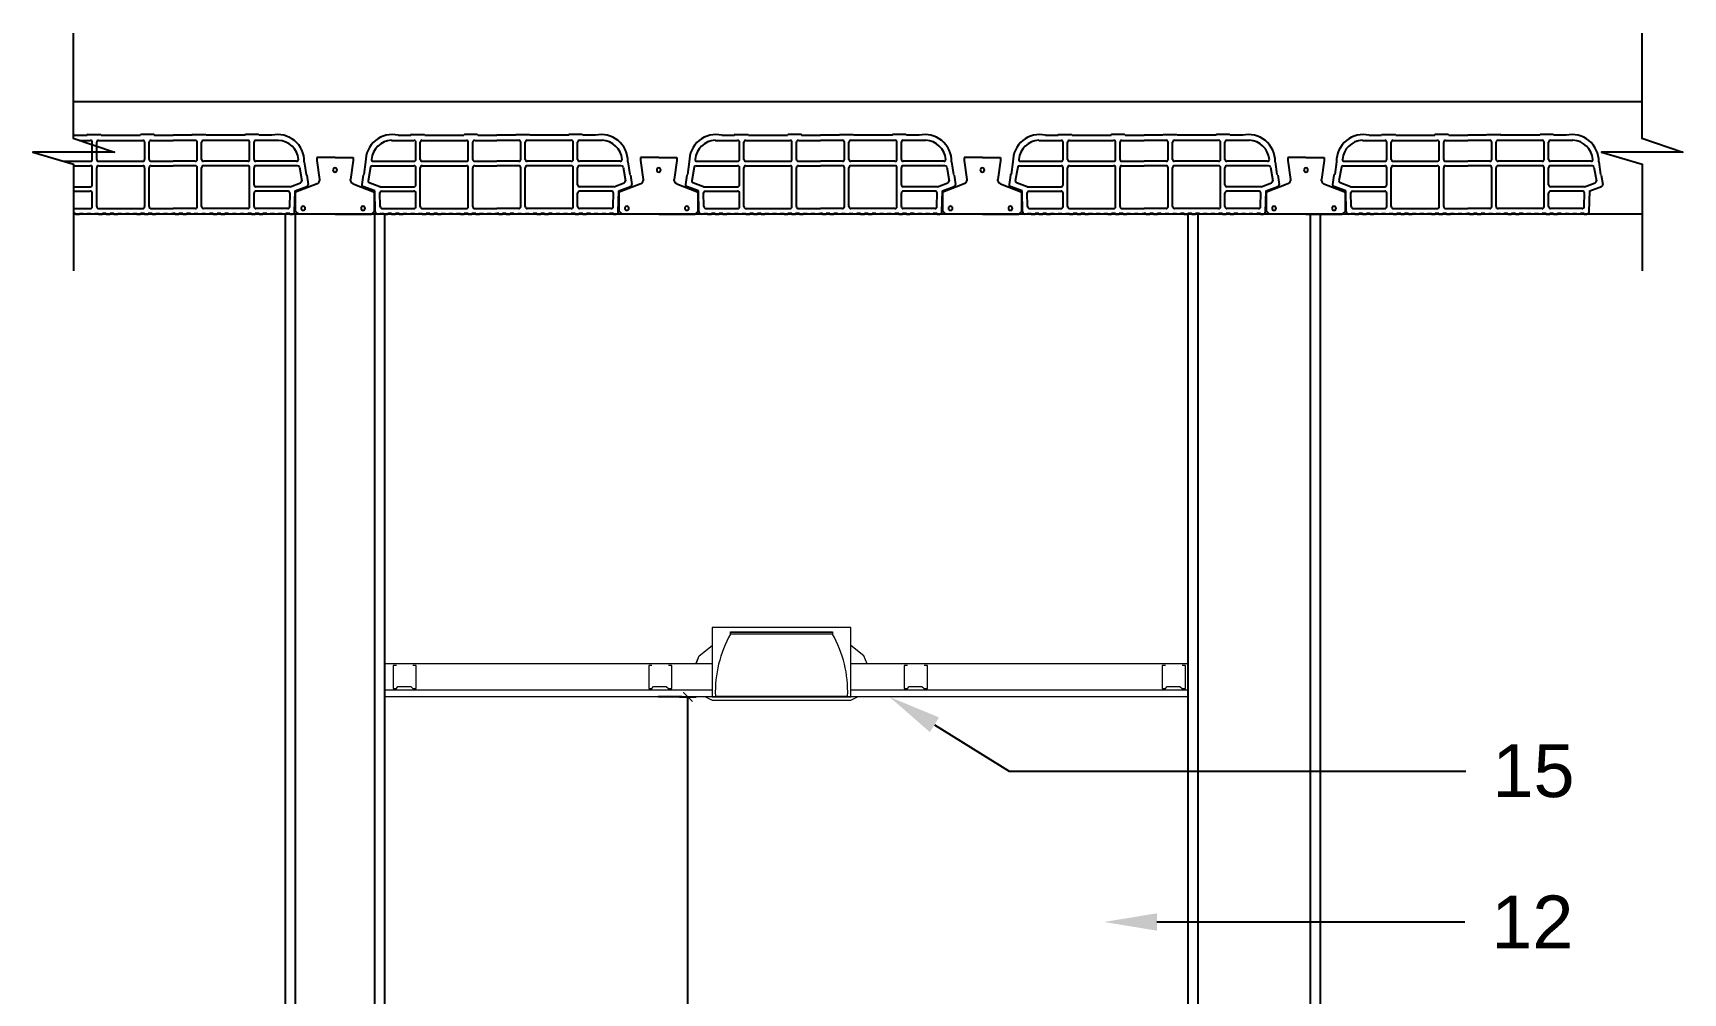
# Model space of a CAD drawing. Header units: metres. Extents: x 198 to 412, y -54 to 17.
# Drawn here: x 274.943 to 277.438, y -6.264 to -4.812 of the extents above; entities that cross this region are included whole.
import ezdxf
from ezdxf import colors
from ezdxf.entities.mleader import LeaderData, LeaderLine
from ezdxf.math import Vec2, Vec3

# ---------------------------------------------------------------- set-up
doc = ezdxf.new("R2010")
doc.units = ezdxf.units.M
doc.header["$LTSCALE"] = 10
for name, color, linetype in [('02', 2, 'Continuous'), ('02-LH ladrillo hueco 02', 1, 'Continuous'), ('1_MUROS', 6, 'Continuous'), ('A-MUROS', 6, 'Continuous'), ('A-TEXTOS', 2, 'Continuous'), ('Corte t', 2, 'Continuous'), ('Losa rap sapito', 251, 'Continuous'), ('piso', 1, 'Continuous'), ('TCOTA', 1, 'Continuous'), ('TM-REVOQUE', 2, 'Continuous')]:
    doc.layers.add(name, color=color, linetype=linetype)
doc.layers.add('A-Cielorraso', color=1, linetype='Continuous', lineweight=5)
doc.styles.add('ARIAL', font='arial.ttf')
doc.dimstyles.new('ST-COTA-25', dxfattribs={"dimscale": 0.25, "dimtxt": 0.18, "dimasz": 0.1, "dimexe": 0.18, "dimexo": 0.0625, "dimgap": 0.09, "dimtad": 1, "dimzin": 4, "dimdsep": 46, "dimtxsty": 'ARIAL', "dimblk1": 'COTA_N', "dimblk2": 'COTA_N', "dimsah": 1, "dimcen": 0.09, "dimclrd": 8, "dimclre": 8, "dimclrt": 1, "dimadec": 0, "dimazin": 0, "dimtfac": 1, "dimtix": 1, "dimtmove": 0, "dimatfit": 3, "dimldrblk": 'COTA_N', "dimfxl": 0.18, "dimtolj": 1, "dimtzin": 0, "dimarcsym": 0})

# ---------------------------------------------------------------- blocks, each defined once
blk = doc.blocks.new('top II')
for p, q in [((-0.1294, -0.055), (-0.1243, -0.0428)), ((-0.1243, -0.0428), (-0.105, -0.0272)), ((0.1243, -0.0428), (0.105, -0.0272)), ((0.1294, -0.055), (0.1243, -0.0428))]:
    blk.add_line(p, q)
for points in [[(-0.105, 0), (0.105, 0), (0.105, -0.105), (-0.105, -0.105)], [(-0.0771, -0.01), (0.0773, -0.01), (0.0773, -0.0069), (-0.0771, -0.0069)], [(-0.115, -0.105), (0.115, -0.105), (0.105, -0.11), (-0.105, -0.11), (-0.115, -0.105)]]:
    blk.add_lwpolyline(points, close=True)
blk.add_lwpolyline([(0.1, -0.1038), (-0.1, -0.1038, -0.138928), (-0.0771, -0.01), (0.0771, -0.01, -0.138928), (0.1, -0.1038, 52.020742)], format="xyb")
blk = doc.blocks.new('VIGUETA NUEVA')
at = {"layer": '02'}
for p, q in [((852.3054, 1549.6661), (852.2767, 1549.6661)), ((852.2767, 1549.6661), (852.2767, 1549.6611)), ((852.2767, 1549.6611), (852.2809, 1549.6312)), ((852.3054, 1549.6661), (852.3342, 1549.6661)), ((852.3342, 1549.6611), (852.3299, 1549.6312)), ((852.3342, 1549.6661), (852.3342, 1549.6611)), ((852.2769, 1549.6243), (852.2429, 1549.6111)), ((852.3339, 1549.6243), (852.3679, 1549.6111)), ((852.2429, 1549.5811), (852.2429, 1549.6111)), ((852.3679, 1549.5811), (852.3679, 1549.6111)), ((852.2429, 1549.5811), (852.2479, 1549.5761)), ((852.3054, 1549.5761), (852.2479, 1549.5761)), ((852.3054, 1549.5761), (852.3629, 1549.5761)), ((852.3679, 1549.5811), (852.3629, 1549.5761))]:
    blk.add_line(p, q, dxfattribs=at)
for centre, start, end in [((852.2739, 1549.6307), 294.8533, 4.4381), ((852.3369, 1549.6307), 175.5619, 245.1467)]:
    blk.add_arc(centre, 0.00704, start, end, dxfattribs=at)
blk = doc.blocks.new('VIGUETA NUEVA1')
at = {"layer": 'piso'}
for centre in [(0, -0.02), (-0.0444, -0.0805), (0.0504, -0.0805)]:
    blk.add_circle(centre, 0.00324, dxfattribs=at)
at = {"layer": '1_MUROS'}
blk.add_blockref('VIGUETA NUEVA', (-852.3054, -1549.6661), dxfattribs=at)
blk = doc.blocks.new('Losa rap zapito')
at = {"layer": 'Losa rap sapito'}
for p, q in [((283.7711, -291.7719), (283.8051, -291.7719)), ((283.7813, -291.7641), (283.8003, -291.7641)), ((283.8012, -291.7632), (283.8205, -291.7632)), ((283.808, -291.8006), (283.808, -291.7747)), ((283.8147, -291.8006), (283.8147, -291.7747)), ((283.8176, -291.7719), (283.8844, -291.7719)), ((283.8215, -291.7641), (283.8806, -291.7641)), ((283.9008, -291.7632), (283.8815, -291.7632)), ((283.8873, -291.8006), (283.8873, -291.7747)), ((283.8941, -291.8006), (283.8941, -291.7747)), ((283.897, -291.7719), (283.9304, -291.7719)), ((283.9018, -291.7641), (283.9304, -291.7641)), ((283.959, -291.7641), (283.9304, -291.7641)), ((283.9638, -291.7719), (283.9304, -291.7719)), ((283.9599, -291.7632), (283.9792, -291.7632)), ((283.9667, -291.8006), (283.9667, -291.7747)), ((283.9734, -291.8006), (283.9734, -291.7747)), ((284.0431, -291.7719), (283.9763, -291.7719)), ((284.0393, -291.7641), (283.9802, -291.7641)), ((284.0595, -291.7632), (284.0402, -291.7632)), ((284.046, -291.8006), (284.046, -291.7747)), ((284.0527, -291.8006), (284.0527, -291.7747)), ((284.0896, -291.7719), (284.0556, -291.7719)), ((284.0795, -291.7641), (284.0605, -291.7641)), ((283.7282, -291.8243), (283.7262, -291.8386)), ((283.732, -291.8042), (283.7293, -291.8235)), ((283.7394, -291.8124), (283.7357, -291.8329)), ((283.7422, -291.8103), (283.8051, -291.8103)), ((283.7437, -291.8035), (283.8051, -291.8035)), ((283.7534, -291.8103), (283.8051, -291.8103)), ((283.808, -291.8391), (283.808, -291.8132)), ((283.8147, -291.8721), (283.8147, -291.8132)), ((283.8176, -291.8035), (283.8844, -291.8035)), ((283.8176, -291.8103), (283.8844, -291.8103)), ((283.8873, -291.8721), (283.8873, -291.8132)), ((283.8941, -291.8721), (283.8941, -291.8132)), ((283.897, -291.8035), (283.9304, -291.8035)), ((283.897, -291.8103), (283.9304, -291.8103)), ((283.9638, -291.8035), (283.9304, -291.8035)), ((283.9638, -291.8103), (283.9304, -291.8103)), ((283.9667, -291.8721), (283.9667, -291.8132)), ((283.9734, -291.8721), (283.9734, -291.8132)), ((284.0431, -291.8035), (283.9763, -291.8035)), ((284.0431, -291.8103), (283.9763, -291.8103)), ((284.046, -291.8721), (284.046, -291.8132)), ((284.0527, -291.8391), (284.0527, -291.8132)), ((284.117, -291.8035), (284.0556, -291.8035)), ((284.1186, -291.8103), (284.0556, -291.8103)), ((284.1073, -291.8103), (284.0556, -291.8103)), ((284.1214, -291.8124), (284.125, -291.8329)), ((284.1287, -291.8042), (284.1314, -291.8235)), ((284.1325, -291.8243), (284.1346, -291.8386)), ((283.7459, -291.8484), (283.728, -291.8417)), ((283.7534, -291.842), (283.7376, -291.836)), ((283.7466, -291.8799), (283.7459, -291.8484)), ((283.7534, -291.842), (283.8051, -291.842)), ((283.7565, -291.8487), (283.8051, -291.8487)), ((284.1073, -291.842), (284.0556, -291.842)), ((284.1043, -291.8487), (284.0556, -291.8487)), ((284.1073, -291.842), (284.1232, -291.836)), ((284.1141, -291.8799), (284.1149, -291.8484)), ((284.1149, -291.8484), (284.1327, -291.8417)), ((283.7542, -291.8721), (283.7536, -291.851)), ((283.7571, -291.8749), (283.8051, -291.8749)), ((283.808, -291.8721), (283.808, -291.8516)), ((283.8176, -291.8749), (283.8844, -291.8749)), ((283.897, -291.8749), (283.9304, -291.8749)), ((283.9638, -291.8749), (283.9304, -291.8749)), ((284.0431, -291.8749), (283.9763, -291.8749)), ((284.0527, -291.8721), (284.0527, -291.8516)), ((284.1037, -291.8749), (284.0556, -291.8749)), ((284.1066, -291.8721), (284.1071, -291.851)), ((283.7541, -291.8836), (283.7504, -291.8836)), ((283.7541, -291.8836), (283.7516, -291.8836)), ((283.7541, -291.8836), (283.7516, -291.8836)), ((283.7541, -291.8836), (283.7541, -291.8827)), ((283.7541, -291.8827), (283.7598, -291.8827)), ((283.7598, -291.8836), (283.7598, -291.8827)), ((283.7598, -291.8836), (283.7656, -291.8836)), ((283.7714, -291.8827), (283.7656, -291.8827)), ((283.7656, -291.8836), (283.7656, -291.8827)), ((283.7714, -291.8836), (283.7714, -291.8827)), ((283.7714, -291.8836), (283.7772, -291.8836)), ((283.7772, -291.8836), (283.7772, -291.8827)), ((283.783, -291.8827), (283.7772, -291.8827)), ((283.783, -291.8836), (283.783, -291.8827)), ((283.783, -291.8836), (283.7887, -291.8836)), ((283.7887, -291.8836), (283.7887, -291.8827)), ((283.7887, -291.8827), (283.7945, -291.8827)), ((283.7945, -291.8836), (283.7945, -291.8827)), ((283.8003, -291.8836), (283.7945, -291.8836)), ((283.8003, -291.8827), (283.8061, -291.8827)), ((283.8003, -291.8836), (283.8003, -291.8827)), ((283.8061, -291.8836), (283.8061, -291.8827)), ((283.8119, -291.8836), (283.8061, -291.8836)), ((283.8119, -291.8827), (283.8176, -291.8827)), ((283.8119, -291.8836), (283.8119, -291.8827)), ((283.8119, -291.8827), (283.8176, -291.8827)), ((283.8176, -291.8836), (283.8176, -291.8827)), ((283.8176, -291.8836), (283.8234, -291.8836)), ((283.8292, -291.8827), (283.8234, -291.8827)), ((283.8234, -291.8836), (283.8234, -291.8827)), ((283.8292, -291.8836), (283.8292, -291.8827)), ((283.8292, -291.8836), (283.835, -291.8836)), ((283.835, -291.8836), (283.835, -291.8827)), ((283.8408, -291.8827), (283.835, -291.8827)), ((283.8408, -291.8836), (283.8408, -291.8827)), ((283.8408, -291.8836), (283.8465, -291.8836)), ((283.8465, -291.8836), (283.8465, -291.8827)), ((283.8465, -291.8827), (283.8523, -291.8827)), ((283.8523, -291.8836), (283.8523, -291.8827)), ((283.8581, -291.8836), (283.8523, -291.8836)), ((283.8581, -291.8827), (283.8639, -291.8827)), ((283.8581, -291.8836), (283.8581, -291.8827)), ((283.8639, -291.8836), (283.8639, -291.8827)), ((283.8697, -291.8836), (283.8639, -291.8836)), ((283.8697, -291.8827), (283.8755, -291.8827)), ((283.8697, -291.8836), (283.8697, -291.8827)), ((283.8697, -291.8827), (283.8755, -291.8827)), ((283.8755, -291.8836), (283.8755, -291.8827)), ((283.8755, -291.8836), (283.8812, -291.8836)), ((283.887, -291.8827), (283.8812, -291.8827)), ((283.8812, -291.8836), (283.8812, -291.8827)), ((283.887, -291.8836), (283.887, -291.8827)), ((283.887, -291.8836), (283.8928, -291.8836)), ((283.8928, -291.8836), (283.8928, -291.8827)), ((283.8986, -291.8827), (283.8928, -291.8827)), ((283.8986, -291.8836), (283.8986, -291.8827)), ((283.8986, -291.8836), (283.9044, -291.8836)), ((283.9044, -291.8836), (283.9044, -291.8827)), ((283.9044, -291.8827), (283.9101, -291.8827)), ((283.9101, -291.8836), (283.9101, -291.8827)), ((283.9159, -291.8836), (283.9101, -291.8836)), ((283.9159, -291.8827), (283.9217, -291.8827)), ((283.9159, -291.8836), (283.9159, -291.8827)), ((283.9217, -291.8836), (283.9217, -291.8827)), ((283.9275, -291.8836), (283.9217, -291.8836)), ((283.9275, -291.8836), (283.9275, -291.8827)), ((283.9275, -291.8827), (283.9304, -291.8827)), ((283.9333, -291.8827), (283.9304, -291.8827)), ((283.9333, -291.8836), (283.9333, -291.8827)), ((283.9333, -291.8836), (283.939, -291.8836)), ((283.9448, -291.8827), (283.939, -291.8827)), ((283.939, -291.8836), (283.939, -291.8827)), ((283.9448, -291.8836), (283.9448, -291.8827)), ((283.9448, -291.8836), (283.9506, -291.8836)), ((283.9506, -291.8836), (283.9506, -291.8827)), ((283.9564, -291.8827), (283.9506, -291.8827)), ((283.9564, -291.8836), (283.9564, -291.8827)), ((283.9622, -291.8836), (283.9564, -291.8836)), ((283.9622, -291.8836), (283.9622, -291.8827)), ((283.9622, -291.8827), (283.9679, -291.8827)), ((283.9679, -291.8836), (283.9679, -291.8827)), ((283.9737, -291.8836), (283.9679, -291.8836)), ((283.9737, -291.8827), (283.9795, -291.8827)), ((283.9737, -291.8836), (283.9737, -291.8827)), ((283.9795, -291.8836), (283.9795, -291.8827)), ((283.9853, -291.8836), (283.9795, -291.8836)), ((283.9911, -291.8827), (283.9853, -291.8827)), ((283.9853, -291.8836), (283.9853, -291.8827)), ((283.9911, -291.8827), (283.9853, -291.8827)), ((283.9911, -291.8836), (283.9911, -291.8827)), ((283.9911, -291.8836), (283.9968, -291.8836)), ((284.0026, -291.8827), (283.9968, -291.8827)), ((283.9968, -291.8836), (283.9968, -291.8827)), ((284.0026, -291.8836), (284.0026, -291.8827)), ((284.0026, -291.8836), (284.0084, -291.8836)), ((284.0084, -291.8836), (284.0084, -291.8827)), ((284.0142, -291.8827), (284.0084, -291.8827)), ((284.0142, -291.8836), (284.0142, -291.8827)), ((284.02, -291.8836), (284.0142, -291.8836)), ((284.02, -291.8836), (284.02, -291.8827)), ((284.02, -291.8827), (284.0258, -291.8827)), ((284.0258, -291.8836), (284.0258, -291.8827)), ((284.0315, -291.8836), (284.0258, -291.8836)), ((284.0315, -291.8827), (284.0373, -291.8827)), ((284.0315, -291.8836), (284.0315, -291.8827)), ((284.0373, -291.8836), (284.0373, -291.8827)), ((284.0431, -291.8836), (284.0373, -291.8836)), ((284.0489, -291.8827), (284.0431, -291.8827)), ((284.0431, -291.8836), (284.0431, -291.8827)), ((284.0489, -291.8827), (284.0431, -291.8827)), ((284.0489, -291.8836), (284.0489, -291.8827)), ((284.0489, -291.8836), (284.0547, -291.8836)), ((284.0604, -291.8827), (284.0547, -291.8827)), ((284.0547, -291.8836), (284.0547, -291.8827)), ((284.0604, -291.8836), (284.0604, -291.8827)), ((284.0604, -291.8836), (284.0662, -291.8836)), ((284.0662, -291.8836), (284.0662, -291.8827)), ((284.072, -291.8827), (284.0662, -291.8827)), ((284.072, -291.8836), (284.072, -291.8827)), ((284.0778, -291.8836), (284.072, -291.8836)), ((284.0778, -291.8836), (284.0778, -291.8827)), ((284.0778, -291.8827), (284.0836, -291.8827)), ((284.0836, -291.8836), (284.0836, -291.8827)), ((284.0893, -291.8836), (284.0836, -291.8836)), ((284.0893, -291.8827), (284.0951, -291.8827)), ((284.0893, -291.8836), (284.0893, -291.8827)), ((284.0951, -291.8836), (284.0951, -291.8827)), ((284.1009, -291.8836), (284.0951, -291.8836)), ((284.1009, -291.8836), (284.1009, -291.8827)), ((284.1067, -291.8827), (284.1009, -291.8827)), ((284.1067, -291.8836), (284.1067, -291.8827)), ((284.1067, -291.8836), (284.1092, -291.8836)), ((284.1067, -291.8836), (284.1092, -291.8836)), ((284.1067, -291.8836), (284.1103, -291.8836))]:
    blk.add_line(p, q, dxfattribs=at)
for centre, radius, start, end in [((283.7724, -291.8035), 0.0404, 77.2971, 181.0135), ((283.7724, -291.8035), 0.0317, 92.259, 174.7894), ((283.8012, -291.7641), 0.000963, 90, 180), ((283.8051, -291.7747), 0.00289, 0, 90), ((283.8176, -291.7747), 0.00289, 90, 180), ((283.8205, -291.7641), 0.000963, 0, 90), ((283.8815, -291.7641), 0.000963, 90, 180), ((283.8844, -291.7747), 0.00289, 0, 90), ((283.897, -291.7747), 0.00289, 90, 180), ((283.9008, -291.7641), 0.000963, 0, 90), ((283.9599, -291.7641), 0.000963, 90, 180), ((283.9638, -291.7747), 0.00289, 0, 90), ((283.9763, -291.7747), 0.00289, 90, 180), ((283.9792, -291.7641), 0.000963, 0, 90), ((284.0402, -291.7641), 0.000963, 90, 180), ((284.0431, -291.7747), 0.00289, 0, 90), ((284.0556, -291.7747), 0.00289, 90, 180), ((284.0595, -291.7641), 0.000963, 0, 90), ((284.0883, -291.8035), 0.0404, 358.9865, 102.7029), ((284.0883, -291.8035), 0.0317, 5.2106, 87.741), ((283.7292, -291.8244), 0.000963, 81.8699, 171.8699), ((283.7422, -291.8132), 0.00289, 90, 165.2593), ((283.7437, -291.8006), 0.00289, 180.2316, 270), ((283.8051, -291.8006), 0.00289, 270, 0), ((283.8051, -291.8132), 0.00289, 0, 90), ((283.8176, -291.8006), 0.00289, 180, 270), ((283.8176, -291.8132), 0.00289, 90, 180), ((283.8844, -291.8006), 0.00289, 270, 0), ((283.8844, -291.8132), 0.00289, 0, 90), ((283.897, -291.8006), 0.00289, 180, 270), ((283.897, -291.8132), 0.00289, 90, 180), ((283.9638, -291.8006), 0.00289, 270, 0), ((283.9638, -291.8132), 0.00289, 0, 90), ((283.9763, -291.8006), 0.00289, 180, 270), ((283.9763, -291.8132), 0.00289, 90, 180), ((284.0431, -291.8006), 0.00289, 270, 0), ((284.0431, -291.8132), 0.00289, 0, 90), ((284.0556, -291.8006), 0.00289, 180, 270), ((284.0556, -291.8132), 0.00289, 90, 180), ((284.117, -291.8006), 0.00289, 270, 359.7684), ((284.1186, -291.8132), 0.00289, 14.7407, 90), ((284.1316, -291.8244), 0.000963, 8.1301, 98.1301), ((283.729, -291.839), 0.00289, 171.8699, 249.444), ((283.7386, -291.8333), 0.00289, 171.8699, 249.444), ((283.7565, -291.8516), 0.00289, 90, 168.5947), ((283.8051, -291.8391), 0.00289, 270, 0), ((283.8051, -291.8516), 0.00289, 0, 90), ((284.0556, -291.8391), 0.00289, 180, 270), ((284.0556, -291.8516), 0.00289, 90, 180), ((284.1043, -291.8516), 0.00289, 11.4053, 90), ((284.1222, -291.8333), 0.00289, 290.556, 8.1301), ((284.1317, -291.839), 0.00289, 290.556, 8.1301), ((283.7571, -291.8721), 0.00289, 180, 271.41), ((283.8051, -291.8721), 0.00289, 270, 0), ((283.8176, -291.8721), 0.00289, 180, 270), ((283.8844, -291.8721), 0.00289, 270, 0), ((283.897, -291.8721), 0.00289, 180, 270), ((283.9638, -291.8721), 0.00289, 270, 0), ((283.9763, -291.8721), 0.00289, 180, 270), ((284.0431, -291.8721), 0.00289, 270, 0), ((284.0556, -291.8721), 0.00289, 180, 270), ((284.1037, -291.8721), 0.00289, 268.59, 0), ((283.7505, -291.8797), 0.0039, 182.4799, 268.1248), ((284.1102, -291.8797), 0.0039, 271.8752, 357.5201)]:
    blk.add_arc(centre, radius, start, end, dxfattribs=at)
blk = doc.blocks.new('COTA_N')
for p, q in [((-1, 0), (0, 0)), ((0, 0.5), (0, -0.5))]:
    blk.add_line(p, q)
at = {"color": 3, "const_width": 0.065}
blk.add_lwpolyline([(0.141, 0.141), (0.283, 0.283), (0, 0), (-0.141, -0.141), (-0.283, -0.283)], dxfattribs=at)
blk = doc.blocks.new('*D314')
at = {"layer": 'Defpoints', "color": 0, "transparency": 16777216}
for p in [(275.9332, -5.8163), (275.9402, -5.8163), (275.9402, -8.4163)]:
    blk.add_point(p, dxfattribs=at)
at = {"layer": 'TCOTA', "color": 8, "lineweight": -2, "transparency": 16777216}
for p, q in [((275.9246, -5.8163), (275.8882, -5.8163)), ((275.9332, -8.3913), (275.9332, -5.8413)), ((275.9246, -8.4163), (275.8882, -8.4163))]:
    blk.add_line(p, q, dxfattribs=at)
at = {"layer": 'TCOTA', "color": 8, "lineweight": -2, "transparency": 16777216, "xscale": 0.025, "yscale": 0.025, "zscale": 0.025}
for p, rotation in [((275.9332, -5.8163), 90), ((275.9332, -8.4163), 270)]:
    blk.add_blockref('COTA_N', p, dxfattribs=dict(at, rotation=rotation))
at = {"layer": 'TCOTA', "color": 1, "transparency": 16777216, "insert": (275.8878, -7.1163), "char_height": 0.045, "attachment_point": 5, "rotation": 90, "style": 'ARIAL'}
blk.add_mtext('\\A1;2.60', dxfattribs=at)

msp = doc.modelspace()

# ---------------------------------------------------------------- linework, layer by layer
at = {"color": 5}
for p, q in [((277.3758, -4.9163, 0), (275.0037, -4.9163, 0)), ((277.3763, -5.0863, 0), (275.0042, -5.0863, 0))]:
    msp.add_line(p, q, dxfattribs=at)
at = {"layer": '02', "color": 3}
for points in [[(275.0037, -4.8121), (275.0037, -4.9714), (275.0662, -4.9922), (274.9429, -4.9922), (275.0042, -5.0107), (275.0042, -5.1718)], [(277.3758, -4.8121), (277.3758, -4.9714), (277.4382, -4.9922), (277.315, -4.9922), (277.3763, -5.0107), (277.3763, -5.1718)]]:
    msp.add_lwpolyline(points, dxfattribs=at)
at = {"layer": '02-LH ladrillo hueco 02'}
for p, q in [((275.3399, -8.4863, 0), (275.3399, -5.0863, 0)), ((275.4599, -8.4863, 0), (275.4599, -5.0863, 0)), ((276.6899, -8.4863, 0), (276.6899, -5.0863, 0)), ((276.8899, -8.4863, 0), (276.8899, -5.0863, 0))]:
    msp.add_line(p, q, dxfattribs=at)
at = {"layer": 'A-Cielorraso', "linetype": 'Continuous'}
for p, q in [((275.9506, -5.754), (275.9699, -5.7384)), ((275.9506, -5.754), (275.9699, -5.7384)), ((275.9506, -5.754), (275.9699, -5.7384)), ((275.9506, -5.754), (275.9699, -5.7384)), ((275.9506, -5.754), (275.9699, -5.7384)), ((275.9506, -5.754), (275.9699, -5.7384)), ((275.9506, -5.754), (275.9699, -5.7384)), ((275.9506, -5.754), (275.9699, -5.7384)), ((275.9506, -5.754), (275.9699, -5.7384)), ((275.9506, -5.754), (275.9699, -5.7384)), ((275.9506, -5.754), (275.9699, -5.7384)), ((275.9506, -5.754), (275.9699, -5.7384)), ((275.9506, -5.754), (275.9699, -5.7384)), ((275.9506, -5.754), (275.9699, -5.7384)), ((275.9506, -5.754), (275.9699, -5.7384)), ((275.9506, -5.754), (275.9699, -5.7384)), ((276.1993, -5.754), (276.1799, -5.7384)), ((276.1993, -5.754), (276.1799, -5.7384)), ((276.1993, -5.754), (276.1799, -5.7384)), ((276.1993, -5.754), (276.1799, -5.7384)), ((276.1993, -5.754), (276.1799, -5.7384)), ((276.1993, -5.754), (276.1799, -5.7384)), ((276.1993, -5.754), (276.1799, -5.7384)), ((276.1993, -5.754), (276.1799, -5.7384)), ((276.1993, -5.754), (276.1799, -5.7384)), ((276.1993, -5.754), (276.1799, -5.7384)), ((276.1993, -5.754), (276.1799, -5.7384)), ((276.1993, -5.754), (276.1799, -5.7384)), ((276.1993, -5.754), (276.1799, -5.7384)), ((276.1993, -5.754), (276.1799, -5.7384)), ((276.1993, -5.754), (276.1799, -5.7384)), ((276.1993, -5.754), (276.1799, -5.7384)), ((275.9456, -5.7663), (275.9506, -5.754)), ((275.9456, -5.7663), (275.9506, -5.754)), ((275.9456, -5.7663), (275.9506, -5.754)), ((275.9456, -5.7663), (275.9506, -5.754)), ((275.9456, -5.7663), (275.9506, -5.754)), ((275.9456, -5.7663), (275.9506, -5.754)), ((275.9456, -5.7663), (275.9506, -5.754)), ((275.9456, -5.7663), (275.9506, -5.754)), ((275.9456, -5.7663), (275.9506, -5.754)), ((275.9456, -5.7663), (275.9506, -5.754)), ((275.9456, -5.7663), (275.9506, -5.754)), ((275.9456, -5.7663), (275.9506, -5.754)), ((275.9456, -5.7663), (275.9506, -5.754)), ((275.9456, -5.7663), (275.9506, -5.754)), ((275.9456, -5.7663), (275.9506, -5.754)), ((275.9456, -5.7663), (275.9506, -5.754)), ((276.2043, -5.7663), (276.1993, -5.754)), ((276.2043, -5.7663), (276.1993, -5.754)), ((276.2043, -5.7663), (276.1993, -5.754)), ((276.2043, -5.7663), (276.1993, -5.754)), ((276.2043, -5.7663), (276.1993, -5.754)), ((276.2043, -5.7663), (276.1993, -5.754)), ((276.2043, -5.7663), (276.1993, -5.754)), ((276.2043, -5.7663), (276.1993, -5.754)), ((276.2043, -5.7663), (276.1993, -5.754)), ((276.2043, -5.7663), (276.1993, -5.754)), ((276.2043, -5.7663), (276.1993, -5.754)), ((276.2043, -5.7663), (276.1993, -5.754)), ((276.2043, -5.7663), (276.1993, -5.754)), ((276.2043, -5.7663), (276.1993, -5.754)), ((276.2043, -5.7663), (276.1993, -5.754)), ((276.2043, -5.7663), (276.1993, -5.754)), ((275.9699, -5.7663), (275.4749, -5.7663)), ((276.6899, -5.7663, 0), (276.1799, -5.7663))]:
    msp.add_line(p, q, dxfattribs=at)
at = {"layer": 'A-Cielorraso', "color": 2, "linetype": 'Continuous'}
for p, q in [((275.9699, -5.8063), (275.4749, -5.8063)), ((276.6899, -5.8063, 0), (276.1799, -5.8063)), ((275.9699, -5.8163), (275.4749, -5.8163)), ((276.6899, -5.8163, 0), (276.163, -5.8163))]:
    msp.add_line(p, q, dxfattribs=at)
at = {"layer": 'A-Cielorraso', "linetype": 'Continuous'}
for points in [[(276.1799, -5.7113), (275.9699, -5.7113), (275.9699, -5.8163), (276.1799, -5.8163)], [(276.1799, -5.7113), (275.9699, -5.7113), (275.9699, -5.8163), (276.1799, -5.8163)], [(276.1799, -5.7113), (275.9699, -5.7113), (275.9699, -5.8163), (276.1799, -5.8163)], [(276.1799, -5.7113), (275.9699, -5.7113), (275.9699, -5.8163), (276.1799, -5.8163)], [(276.1799, -5.7113), (275.9699, -5.7113), (275.9699, -5.8163), (276.1799, -5.8163)], [(276.1799, -5.7113), (275.9699, -5.7113), (275.9699, -5.8163), (276.1799, -5.8163)], [(276.1799, -5.7113), (275.9699, -5.7113), (275.9699, -5.8163), (276.1799, -5.8163)], [(276.1799, -5.7113), (275.9699, -5.7113), (275.9699, -5.8163), (276.1799, -5.8163)], [(276.1799, -5.7113), (275.9699, -5.7113), (275.9699, -5.8163), (276.1799, -5.8163)], [(276.1799, -5.7113), (275.9699, -5.7113), (275.9699, -5.8163), (276.1799, -5.8163)], [(276.1799, -5.7113), (275.9699, -5.7113), (275.9699, -5.8163), (276.1799, -5.8163)], [(276.1799, -5.7113), (275.9699, -5.7113), (275.9699, -5.8163), (276.1799, -5.8163)], [(276.1799, -5.7113), (275.9699, -5.7113), (275.9699, -5.8163), (276.1799, -5.8163)], [(276.1799, -5.7113), (275.9699, -5.7113), (275.9699, -5.8163), (276.1799, -5.8163)], [(276.1799, -5.7113), (275.9699, -5.7113), (275.9699, -5.8163), (276.1799, -5.8163)], [(276.1799, -5.7113), (275.9699, -5.7113), (275.9699, -5.8163), (276.1799, -5.8163)], [(276.1521, -5.7213), (275.9977, -5.7213), (275.9977, -5.7181), (276.1521, -5.7181)], [(276.1521, -5.7213), (275.9977, -5.7213), (275.9977, -5.7181), (276.1521, -5.7181)], [(276.1521, -5.7213), (275.9977, -5.7213), (275.9977, -5.7181), (276.1521, -5.7181)], [(276.1521, -5.7213), (275.9977, -5.7213), (275.9977, -5.7181), (276.1521, -5.7181)], [(276.1521, -5.7213), (275.9977, -5.7213), (275.9977, -5.7181), (276.1521, -5.7181)], [(276.1521, -5.7213), (275.9977, -5.7213), (275.9977, -5.7181), (276.1521, -5.7181)], [(276.1521, -5.7213), (275.9977, -5.7213), (275.9977, -5.7181), (276.1521, -5.7181)], [(276.1521, -5.7213), (275.9977, -5.7213), (275.9977, -5.7181), (276.1521, -5.7181)], [(276.1521, -5.7213), (275.9977, -5.7213), (275.9977, -5.7181), (276.1521, -5.7181)], [(276.1521, -5.7213), (275.9977, -5.7213), (275.9977, -5.7181), (276.1521, -5.7181)], [(276.1521, -5.7213), (275.9977, -5.7213), (275.9977, -5.7181), (276.1521, -5.7181)], [(276.1521, -5.7213), (275.9977, -5.7213), (275.9977, -5.7181), (276.1521, -5.7181)], [(276.1521, -5.7213), (275.9977, -5.7213), (275.9977, -5.7181), (276.1521, -5.7181)], [(276.1521, -5.7213), (275.9977, -5.7213), (275.9977, -5.7181), (276.1521, -5.7181)], [(276.1521, -5.7213), (275.9977, -5.7213), (275.9977, -5.7181), (276.1521, -5.7181)], [(276.1521, -5.7213), (275.9977, -5.7213), (275.9977, -5.7181), (276.1521, -5.7181)], [(276.1899, -5.8163), (275.9599, -5.8163), (275.9699, -5.8213), (276.1799, -5.8213), (276.1899, -5.8163)], [(276.1899, -5.8163), (275.9599, -5.8163), (275.9699, -5.8213), (276.1799, -5.8213), (276.1899, -5.8163)], [(276.1899, -5.8163), (275.9599, -5.8163), (275.9699, -5.8213), (276.1799, -5.8213), (276.1899, -5.8163)], [(276.1899, -5.8163), (275.9599, -5.8163), (275.9699, -5.8213), (276.1799, -5.8213), (276.1899, -5.8163)], [(276.1899, -5.8163), (275.9599, -5.8163), (275.9699, -5.8213), (276.1799, -5.8213), (276.1899, -5.8163)], [(276.1899, -5.8163), (275.9599, -5.8163), (275.9699, -5.8213), (276.1799, -5.8213), (276.1899, -5.8163)], [(276.1899, -5.8163), (275.9599, -5.8163), (275.9699, -5.8213), (276.1799, -5.8213), (276.1899, -5.8163)], [(276.1899, -5.8163), (275.9599, -5.8163), (275.9699, -5.8213), (276.1799, -5.8213), (276.1899, -5.8163)], [(276.1899, -5.8163), (275.9599, -5.8163), (275.9699, -5.8213), (276.1799, -5.8213), (276.1899, -5.8163)], [(276.1899, -5.8163), (275.9599, -5.8163), (275.9699, -5.8213), (276.1799, -5.8213), (276.1899, -5.8163)], [(276.1899, -5.8163), (275.9599, -5.8163), (275.9699, -5.8213), (276.1799, -5.8213), (276.1899, -5.8163)], [(276.1899, -5.8163), (275.9599, -5.8163), (275.9699, -5.8213), (276.1799, -5.8213), (276.1899, -5.8163)], [(276.1899, -5.8163), (275.9599, -5.8163), (275.9699, -5.8213), (276.1799, -5.8213), (276.1899, -5.8163)], [(276.1899, -5.8163), (275.9599, -5.8163), (275.9699, -5.8213), (276.1799, -5.8213), (276.1899, -5.8163)], [(276.1899, -5.8163), (275.9599, -5.8163), (275.9699, -5.8213), (276.1799, -5.8213), (276.1899, -5.8163)], [(276.1899, -5.8163), (275.9599, -5.8163), (275.9699, -5.8213), (276.1799, -5.8213), (276.1899, -5.8163)]]:
    msp.add_lwpolyline(points, close=True, dxfattribs=at)
msp.add_lwpolyline([(275.9749, -5.8151), (276.1749, -5.8151, 0.138928), (276.1521, -5.7213), (275.9978, -5.7213, 0.138928), (275.9749, -5.8151, -52.020742)], format="xyb", dxfattribs=at)
msp.add_lwpolyline([(275.9749, -5.8151), (276.1749, -5.8151, 0.138928), (276.1521, -5.7213), (275.9978, -5.7213, 0.138928), (275.9749, -5.8151, -52.020742)], format="xyb", dxfattribs=at)
msp.add_lwpolyline([(275.9749, -5.8151), (276.1749, -5.8151, 0.138928), (276.1521, -5.7213), (275.9978, -5.7213, 0.138928), (275.9749, -5.8151, -52.020742)], format="xyb", dxfattribs=at)
msp.add_lwpolyline([(275.9749, -5.8151), (276.1749, -5.8151, 0.138928), (276.1521, -5.7213), (275.9978, -5.7213, 0.138928), (275.9749, -5.8151, -52.020742)], format="xyb", dxfattribs=at)
msp.add_lwpolyline([(275.9749, -5.8151), (276.1749, -5.8151, 0.138928), (276.1521, -5.7213), (275.9978, -5.7213, 0.138928), (275.9749, -5.8151, -52.020742)], format="xyb", dxfattribs=at)
msp.add_lwpolyline([(275.9749, -5.8151), (276.1749, -5.8151, 0.138928), (276.1521, -5.7213), (275.9978, -5.7213, 0.138928), (275.9749, -5.8151, -52.020742)], format="xyb", dxfattribs=at)
msp.add_lwpolyline([(275.9749, -5.8151), (276.1749, -5.8151, 0.138928), (276.1521, -5.7213), (275.9978, -5.7213, 0.138928), (275.9749, -5.8151, -52.020742)], format="xyb", dxfattribs=at)
msp.add_lwpolyline([(275.9749, -5.8151), (276.1749, -5.8151, 0.138928), (276.1521, -5.7213), (275.9978, -5.7213, 0.138928), (275.9749, -5.8151, -52.020742)], format="xyb", dxfattribs=at)
msp.add_lwpolyline([(275.9749, -5.8151), (276.1749, -5.8151, 0.138928), (276.1521, -5.7213), (275.9978, -5.7213, 0.138928), (275.9749, -5.8151, -52.020742)], format="xyb", dxfattribs=at)
msp.add_lwpolyline([(275.9749, -5.8151), (276.1749, -5.8151, 0.138928), (276.1521, -5.7213), (275.9978, -5.7213, 0.138928), (275.9749, -5.8151, -52.020742)], format="xyb", dxfattribs=at)
msp.add_lwpolyline([(275.9749, -5.8151), (276.1749, -5.8151, 0.138928), (276.1521, -5.7213), (275.9978, -5.7213, 0.138928), (275.9749, -5.8151, -52.020742)], format="xyb", dxfattribs=at)
msp.add_lwpolyline([(275.9749, -5.8151), (276.1749, -5.8151, 0.138928), (276.1521, -5.7213), (275.9978, -5.7213, 0.138928), (275.9749, -5.8151, -52.020742)], format="xyb", dxfattribs=at)
msp.add_lwpolyline([(275.9749, -5.8151), (276.1749, -5.8151, 0.138928), (276.1521, -5.7213), (275.9978, -5.7213, 0.138928), (275.9749, -5.8151, -52.020742)], format="xyb", dxfattribs=at)
msp.add_lwpolyline([(275.9749, -5.8151), (276.1749, -5.8151, 0.138928), (276.1521, -5.7213), (275.9978, -5.7213, 0.138928), (275.9749, -5.8151, -52.020742)], format="xyb", dxfattribs=at)
msp.add_lwpolyline([(275.9749, -5.8151), (276.1749, -5.8151, 0.138928), (276.1521, -5.7213), (275.9978, -5.7213, 0.138928), (275.9749, -5.8151, -52.020742)], format="xyb", dxfattribs=at)
msp.add_lwpolyline([(275.9749, -5.8151), (276.1749, -5.8151, 0.138928), (276.1521, -5.7213), (275.9978, -5.7213, 0.138928), (275.9749, -5.8151, -52.020742)], format="xyb", dxfattribs=at)
for points in [[(275.4925, -5.7688), (275.4875, -5.7688), (275.4875, -5.8038), (275.4925, -5.8038), (275.4949, -5.8008), (275.5142, -5.8008), (275.5175, -5.8038), (275.5225, -5.8038), (275.5225, -5.7688), (275.5175, -5.7688)], [(275.879, -5.7688), (275.874, -5.7688), (275.874, -5.8038), (275.879, -5.8038), (275.8814, -5.8008), (275.9007, -5.8008), (275.904, -5.8038), (275.909, -5.8038), (275.909, -5.7688), (275.904, -5.7688)], [(276.2655, -5.7688), (276.2605, -5.7688), (276.2605, -5.8038), (276.2655, -5.8038), (276.2678, -5.8008), (276.2872, -5.8008), (276.2905, -5.8038), (276.2955, -5.8038), (276.2955, -5.7688), (276.2905, -5.7688)], [(276.6557, -5.7688), (276.6507, -5.7688), (276.6507, -5.8038), (276.6557, -5.8038), (276.658, -5.8008), (276.6774, -5.8008), (276.6807, -5.8038), (276.6857, -5.8038), (276.6857, -5.7688), (276.6807, -5.7688)]]:
    msp.add_lwpolyline(points, dxfattribs=at)
at = {"layer": 'A-MUROS'}
for p, q in [((276.7049, -8.4863, 0), (276.7049, -5.0863, 0)), ((276.8749, -8.4863, 0), (276.8749, -5.0863, 0))]:
    msp.add_line(p, q, dxfattribs=at)
at = {"layer": 'Losa rap sapito'}
for p, q in [((275.0058, -4.9668, 0), (275.0248, -4.9668, 0)), ((275.013, -4.9745, 0), (275.0296, -4.9745, 0)), ((275.0257, -4.9658, 0), (275.045, -4.9658, 0)), ((275.0325, -5.0033, 0), (275.0325, -4.9774, 0)), ((275.0392, -5.0033, 0), (275.0392, -4.9774, 0)), ((275.0421, -4.9745, 0), (275.1089, -4.9745, 0)), ((275.046, -4.9668, 0), (275.1051, -4.9668, 0)), ((275.1253, -4.9658, 0), (275.106, -4.9658, 0)), ((275.1118, -5.0033, 0), (275.1118, -4.9774, 0)), ((275.1186, -5.0033, 0), (275.1186, -4.9774, 0)), ((275.1215, -4.9745, 0), (275.1549, -4.9745, 0)), ((275.1263, -4.9668, 0), (275.1549, -4.9668, 0)), ((275.1834, -4.9668, 0), (275.1549, -4.9668, 0)), ((275.1883, -4.9745, 0), (275.1549, -4.9745, 0)), ((275.1844, -4.9658, 0), (275.2037, -4.9658, 0)), ((275.1912, -5.0033, 0), (275.1912, -4.9774, 0)), ((275.1979, -5.0033, 0), (275.1979, -4.9774, 0)), ((275.2676, -4.9745, 0), (275.2008, -4.9745, 0)), ((275.2637, -4.9668, 0), (275.2046, -4.9668, 0)), ((275.284, -4.9658, 0), (275.2647, -4.9658, 0)), ((275.2705, -5.0033, 0), (275.2705, -4.9774, 0)), ((275.2772, -5.0033, 0), (275.2772, -4.9774, 0)), ((275.3141, -4.9745, 0), (275.2801, -4.9745, 0)), ((275.304, -4.9668, 0), (275.2849, -4.9668, 0)), ((274.9892, -5.0062, 0), (275.0296, -5.0062, 0)), ((275.0042, -5.0129, 0), (275.0296, -5.0129, 0)), ((275.0042, -5.0129, 0), (275.0296, -5.0129, 0)), ((275.0421, -5.0062, 0), (275.1089, -5.0062, 0)), ((275.0421, -5.0129, 0), (275.1089, -5.0129, 0)), ((275.1215, -5.0062, 0), (275.1549, -5.0062, 0)), ((275.1215, -5.0129, 0), (275.1549, -5.0129, 0)), ((275.1883, -5.0062, 0), (275.1549, -5.0062, 0)), ((275.1883, -5.0129, 0), (275.1549, -5.0129, 0)), ((275.2676, -5.0062, 0), (275.2008, -5.0062, 0)), ((275.2676, -5.0129, 0), (275.2008, -5.0129, 0)), ((275.3415, -5.0062, 0), (275.2801, -5.0062, 0)), ((275.3431, -5.0129, 0), (275.2801, -5.0129, 0)), ((275.3318, -5.0129, 0), (275.2801, -5.0129, 0)), ((275.3459, -5.0151, 0), (275.3495, -5.0356, 0)), ((275.3532, -5.0069, 0), (275.3559, -5.0261, 0)), ((275.0325, -5.0417, 0), (275.0325, -5.0158, 0)), ((275.0392, -5.0747, 0), (275.0392, -5.0158, 0)), ((275.1118, -5.0747, 0), (275.1118, -5.0158, 0)), ((275.1186, -5.0747, 0), (275.1186, -5.0158, 0)), ((275.1912, -5.0747, 0), (275.1912, -5.0158, 0)), ((275.1979, -5.0747, 0), (275.1979, -5.0158, 0)), ((275.2705, -5.0747, 0), (275.2705, -5.0158, 0)), ((275.2772, -5.0417, 0), (275.2772, -5.0158, 0)), ((275.3318, -5.0446, 0), (275.3477, -5.0387, 0)), ((275.357, -5.0269, 0), (275.3591, -5.0412, 0)), ((275.0042, -5.0446, 0), (275.0296, -5.0446, 0)), ((275.0042, -5.0514, 0), (275.0296, -5.0514, 0)), ((275.0325, -5.0747, 0), (275.0325, -5.0542, 0)), ((275.2772, -5.0747, 0), (275.2772, -5.0542, 0)), ((275.3318, -5.0446, 0), (275.2801, -5.0446, 0)), ((275.3287, -5.0514, 0), (275.2801, -5.0514, 0)), ((275.3311, -5.0748, 0), (275.3316, -5.0537, 0)), ((275.3386, -5.0825, 0), (275.3394, -5.051, 0)), ((275.3394, -5.051, 0), (275.3572, -5.0443, 0)), ((275.0042, -5.0776, 0), (275.0296, -5.0776, 0)), ((275.0074, -5.0853, 0), (275.0042, -5.0853, 0)), ((275.0074, -5.0863, 0), (275.0074, -5.0853, 0)), ((275.0074, -5.0863, 0), (275.0132, -5.0863, 0)), ((275.0132, -5.0863, 0), (275.0132, -5.0853, 0)), ((275.0132, -5.0853, 0), (275.019, -5.0853, 0)), ((275.019, -5.0863, 0), (275.019, -5.0853, 0)), ((275.0248, -5.0863, 0), (275.019, -5.0863, 0)), ((275.0248, -5.0853, 0), (275.0306, -5.0853, 0)), ((275.0248, -5.0863, 0), (275.0248, -5.0853, 0)), ((275.0306, -5.0863, 0), (275.0306, -5.0853, 0)), ((275.0364, -5.0863, 0), (275.0306, -5.0863, 0)), ((275.0364, -5.0853, 0), (275.0421, -5.0853, 0)), ((275.0364, -5.0863, 0), (275.0364, -5.0853, 0)), ((275.0364, -5.0853, 0), (275.0421, -5.0853, 0)), ((275.0421, -5.0776, 0), (275.1089, -5.0776, 0)), ((275.0421, -5.0863, 0), (275.0421, -5.0853, 0)), ((275.0421, -5.0863, 0), (275.0479, -5.0863, 0)), ((275.0537, -5.0853, 0), (275.0479, -5.0853, 0)), ((275.0479, -5.0863, 0), (275.0479, -5.0853, 0)), ((275.0537, -5.0863, 0), (275.0537, -5.0853, 0)), ((275.0537, -5.0863, 0), (275.0595, -5.0863, 0)), ((275.0595, -5.0863, 0), (275.0595, -5.0853, 0)), ((275.0653, -5.0853, 0), (275.0595, -5.0853, 0)), ((275.0653, -5.0863, 0), (275.0653, -5.0853, 0)), ((275.0653, -5.0863, 0), (275.071, -5.0863, 0)), ((275.071, -5.0863, 0), (275.071, -5.0853, 0)), ((275.071, -5.0853, 0), (275.0768, -5.0853, 0)), ((275.0768, -5.0863, 0), (275.0768, -5.0853, 0)), ((275.0826, -5.0863, 0), (275.0768, -5.0863, 0)), ((275.0826, -5.0853, 0), (275.0884, -5.0853, 0)), ((275.0826, -5.0863, 0), (275.0826, -5.0853, 0)), ((275.0884, -5.0863, 0), (275.0884, -5.0853, 0)), ((275.0942, -5.0863, 0), (275.0884, -5.0863, 0)), ((275.0942, -5.0853, 0), (275.0999, -5.0853, 0)), ((275.0942, -5.0863, 0), (275.0942, -5.0853, 0)), ((275.0942, -5.0853, 0), (275.0999, -5.0853, 0)), ((275.0999, -5.0863, 0), (275.0999, -5.0853, 0)), ((275.0999, -5.0863, 0), (275.1057, -5.0863, 0)), ((275.1115, -5.0853, 0), (275.1057, -5.0853, 0)), ((275.1057, -5.0863, 0), (275.1057, -5.0853, 0)), ((275.1115, -5.0863, 0), (275.1115, -5.0853, 0)), ((275.1115, -5.0863, 0), (275.1173, -5.0863, 0)), ((275.1173, -5.0863, 0), (275.1173, -5.0853, 0)), ((275.1231, -5.0853, 0), (275.1173, -5.0853, 0)), ((275.1215, -5.0776, 0), (275.1549, -5.0776, 0)), ((275.1231, -5.0863, 0), (275.1231, -5.0853, 0)), ((275.1231, -5.0863, 0), (275.1288, -5.0863, 0)), ((275.1288, -5.0863, 0), (275.1288, -5.0853, 0)), ((275.1288, -5.0853, 0), (275.1346, -5.0853, 0)), ((275.1346, -5.0863, 0), (275.1346, -5.0853, 0)), ((275.1404, -5.0863, 0), (275.1346, -5.0863, 0)), ((275.1404, -5.0853, 0), (275.1462, -5.0853, 0)), ((275.1404, -5.0863, 0), (275.1404, -5.0853, 0)), ((275.1462, -5.0863, 0), (275.1462, -5.0853, 0)), ((275.152, -5.0863, 0), (275.1462, -5.0863, 0)), ((275.152, -5.0863, 0), (275.152, -5.0853, 0)), ((275.152, -5.0853, 0), (275.1549, -5.0853, 0)), ((275.1883, -5.0776, 0), (275.1549, -5.0776, 0)), ((275.1577, -5.0853, 0), (275.1549, -5.0853, 0)), ((275.1577, -5.0863, 0), (275.1577, -5.0853, 0)), ((275.1577, -5.0863, 0), (275.1635, -5.0863, 0)), ((275.1693, -5.0853, 0), (275.1635, -5.0853, 0)), ((275.1635, -5.0863, 0), (275.1635, -5.0853, 0)), ((275.1693, -5.0863, 0), (275.1693, -5.0853, 0)), ((275.1693, -5.0863, 0), (275.1751, -5.0863, 0)), ((275.1751, -5.0863, 0), (275.1751, -5.0853, 0)), ((275.1809, -5.0853, 0), (275.1751, -5.0853, 0)), ((275.1809, -5.0863, 0), (275.1809, -5.0853, 0)), ((275.1867, -5.0863, 0), (275.1809, -5.0863, 0)), ((275.1867, -5.0863, 0), (275.1867, -5.0853, 0)), ((275.1867, -5.0853, 0), (275.1924, -5.0853, 0)), ((275.1924, -5.0863, 0), (275.1924, -5.0853, 0)), ((275.1982, -5.0863, 0), (275.1924, -5.0863, 0)), ((275.1982, -5.0853, 0), (275.204, -5.0853, 0)), ((275.1982, -5.0863, 0), (275.1982, -5.0853, 0)), ((275.2676, -5.0776, 0), (275.2008, -5.0776, 0)), ((275.204, -5.0863, 0), (275.204, -5.0853, 0)), ((275.2098, -5.0863, 0), (275.204, -5.0863, 0)), ((275.2156, -5.0853, 0), (275.2098, -5.0853, 0)), ((275.2098, -5.0863, 0), (275.2098, -5.0853, 0)), ((275.2156, -5.0853, 0), (275.2098, -5.0853, 0)), ((275.2156, -5.0863, 0), (275.2156, -5.0853, 0)), ((275.2156, -5.0863, 0), (275.2213, -5.0863, 0)), ((275.2271, -5.0853, 0), (275.2213, -5.0853, 0)), ((275.2213, -5.0863, 0), (275.2213, -5.0853, 0)), ((275.2271, -5.0863, 0), (275.2271, -5.0853, 0)), ((275.2271, -5.0863, 0), (275.2329, -5.0863, 0)), ((275.2329, -5.0863, 0), (275.2329, -5.0853, 0)), ((275.2387, -5.0853, 0), (275.2329, -5.0853, 0)), ((275.2387, -5.0863, 0), (275.2387, -5.0853, 0)), ((275.2445, -5.0863, 0), (275.2387, -5.0863, 0)), ((275.2445, -5.0863, 0), (275.2445, -5.0853, 0)), ((275.2445, -5.0853, 0), (275.2502, -5.0853, 0)), ((275.2502, -5.0863, 0), (275.2502, -5.0853, 0)), ((275.256, -5.0863, 0), (275.2502, -5.0863, 0)), ((275.256, -5.0853, 0), (275.2618, -5.0853, 0)), ((275.256, -5.0863, 0), (275.256, -5.0853, 0)), ((275.2618, -5.0863, 0), (275.2618, -5.0853, 0)), ((275.2676, -5.0863, 0), (275.2618, -5.0863, 0)), ((275.2734, -5.0853, 0), (275.2676, -5.0853, 0)), ((275.2676, -5.0863, 0), (275.2676, -5.0853, 0)), ((275.2734, -5.0853, 0), (275.2676, -5.0853, 0)), ((275.2734, -5.0863, 0), (275.2734, -5.0853, 0)), ((275.2734, -5.0863, 0), (275.2791, -5.0863, 0)), ((275.2849, -5.0853, 0), (275.2791, -5.0853, 0)), ((275.2791, -5.0863, 0), (275.2791, -5.0853, 0)), ((275.3282, -5.0776, 0), (275.2801, -5.0776, 0)), ((275.2849, -5.0863, 0), (275.2849, -5.0853, 0)), ((275.2849, -5.0863, 0), (275.2907, -5.0863, 0)), ((275.2907, -5.0863, 0), (275.2907, -5.0853, 0)), ((275.2965, -5.0853, 0), (275.2907, -5.0853, 0)), ((275.2965, -5.0863, 0), (275.2965, -5.0853, 0)), ((275.3023, -5.0863, 0), (275.2965, -5.0863, 0)), ((275.3023, -5.0863, 0), (275.3023, -5.0853, 0)), ((275.3023, -5.0853, 0), (275.308, -5.0853, 0)), ((275.308, -5.0863, 0), (275.308, -5.0853, 0)), ((275.3138, -5.0863, 0), (275.308, -5.0863, 0)), ((275.3138, -5.0853, 0), (275.3196, -5.0853, 0)), ((275.3138, -5.0863, 0), (275.3138, -5.0853, 0)), ((275.3196, -5.0863, 0), (275.3196, -5.0853, 0)), ((275.3254, -5.0863, 0), (275.3196, -5.0863, 0)), ((275.3254, -5.0863, 0), (275.3254, -5.0853, 0)), ((275.3312, -5.0853, 0), (275.3254, -5.0853, 0)), ((275.3312, -5.0863, 0), (275.3312, -5.0853, 0)), ((275.3312, -5.0863, 0), (275.3337, -5.0863, 0)), ((275.3312, -5.0863, 0), (275.3337, -5.0863, 0)), ((275.3312, -5.0863, 0), (275.3348, -5.0863, 0))]:
    msp.add_line(p, q, dxfattribs=at)
for centre, radius, start, end in [((274.9969, -5.0062, 0), 0.0404, 77.2971, 80.2961), ((275.0257, -4.9668, 0), 0.000963, 90, 180), ((275.0296, -4.9774, 0), 0.00289, 0, 90), ((275.0421, -4.9774, 0), 0.00289, 90, 180), ((275.045, -4.9668, 0), 0.000963, 0, 90), ((275.106, -4.9668, 0), 0.000963, 90, 180), ((275.1089, -4.9774, 0), 0.00289, 0, 90), ((275.1215, -4.9774, 0), 0.00289, 90, 180), ((275.1253, -4.9668, 0), 0.000963, 0, 90), ((275.1844, -4.9668, 0), 0.000963, 90, 180), ((275.1883, -4.9774, 0), 0.00289, 0, 90), ((275.2008, -4.9774, 0), 0.00289, 90, 180), ((275.2037, -4.9668, 0), 0.000963, 0, 90), ((275.2647, -4.9668, 0), 0.000963, 90, 180), ((275.2676, -4.9774, 0), 0.00289, 0, 90), ((275.2801, -4.9774, 0), 0.00289, 90, 180), ((275.284, -4.9668, 0), 0.000963, 0, 90), ((275.3128, -5.0062, 0), 0.0404, 358.9865, 102.7029), ((275.3128, -5.0062, 0), 0.0317, 5.2106, 87.741), ((275.0296, -5.0033, 0), 0.00289, 270, 0), ((275.0296, -5.0158, 0), 0.00289, 0, 90), ((275.0421, -5.0033, 0), 0.00289, 180, 270), ((275.0421, -5.0158, 0), 0.00289, 90, 180), ((275.1089, -5.0033, 0), 0.00289, 270, 0), ((275.1089, -5.0158, 0), 0.00289, 0, 90), ((275.1215, -5.0033, 0), 0.00289, 180, 270), ((275.1215, -5.0158, 0), 0.00289, 90, 180), ((275.1883, -5.0033, 0), 0.00289, 270, 0), ((275.1883, -5.0158, 0), 0.00289, 0, 90), ((275.2008, -5.0033, 0), 0.00289, 180, 270), ((275.2008, -5.0158, 0), 0.00289, 90, 180), ((275.2676, -5.0033, 0), 0.00289, 270, 0), ((275.2676, -5.0158, 0), 0.00289, 0, 90), ((275.2801, -5.0033, 0), 0.00289, 180, 270), ((275.2801, -5.0158, 0), 0.00289, 90, 180), ((275.3415, -5.0033, 0), 0.00289, 270, 359.7684), ((275.3431, -5.0158, 0), 0.00289, 14.7407, 90), ((275.3466, -5.036, 0), 0.00289, 290.556, 8.1301), ((275.3561, -5.0271, 0), 0.000963, 8.1301, 98.1301), ((275.0296, -5.0417, 0), 0.00289, 270, 0), ((275.0296, -5.0542, 0), 0.00289, 0, 90), ((275.2801, -5.0417, 0), 0.00289, 180, 270), ((275.2801, -5.0542, 0), 0.00289, 90, 180), ((275.3287, -5.0542, 0), 0.00289, 11.4053, 90), ((275.3562, -5.0416, 0), 0.00289, 290.556, 8.1301), ((275.0296, -5.0747, 0), 0.00289, 270, 0), ((275.0421, -5.0747, 0), 0.00289, 180, 270), ((275.1089, -5.0747, 0), 0.00289, 270, 0), ((275.1215, -5.0747, 0), 0.00289, 180, 270), ((275.1883, -5.0747, 0), 0.00289, 270, 0), ((275.2008, -5.0747, 0), 0.00289, 180, 270), ((275.2676, -5.0747, 0), 0.00289, 270, 0), ((275.2801, -5.0747, 0), 0.00289, 180, 270), ((275.3282, -5.0747, 0), 0.00289, 268.59, 0), ((275.3347, -5.0824, 0), 0.0039, 271.8752, 357.5201)]:
    msp.add_arc(centre, radius, start, end, dxfattribs=at)
at = {"layer": 'TM-REVOQUE'}
for p, q in [((275.3249, -8.4863, 0), (275.3249, -5.0863, 0)), ((275.4749, -8.4163, 0), (275.4749, -5.0863, 0))]:
    msp.add_line(p, q, dxfattribs=at)

# ---------------------------------------------------------------- block references
at = {"layer": 'A-Cielorraso', "linetype": 'Continuous', "xscale": -1}
msp.add_blockref('top II', (276.0749, -5.7113), dxfattribs=at)
at = {"layer": 'A-MUROS'}
for p in [(-8.2861, 286.7974, 0), (-7.7966, 286.7974, 0), (-7.3072, 286.7974, 0), (-6.8178, 286.7974, 0)]:
    msp.add_blockref('Losa rap zapito', p, dxfattribs=at)
at = {"layer": 'Corte t', "xscale": -0.9559179682510148, "yscale": 0.9559179682510148, "zscale": 0.9559179682510148}
for p in [(275.3997, -5.0002, 0), (275.8892, -5.0002, 0), (276.3786, -5.0002, 0), (276.868, -5.0002, 0)]:
    msp.add_blockref('VIGUETA NUEVA1', p, dxfattribs=at)

# ---------------------------------------------------------------- dimensions: what is measured, and where the dimension line sits
at = {"layer": 'TCOTA'}
dim = msp.add_linear_dim(base=(275.9332, -5.8163), p1=(275.9402, -8.4163), p2=(275.9402, -5.8163), angle=90, dimstyle='ST-COTA-25', dxfattribs=at)
dim.commit()
dim.dimension.update_dxf_attribs({"geometry": '*D314', "text_midpoint": (275.8878, -7.1163)})

# ---------------------------------------------------------------- leaders
at = {"layer": 'A-TEXTOS'}
ml = msp.add_multileader_mtext('Standard', dxfattribs=at)
ml.set_content('15', color=256, style='ARIAL')
ml.set_leader_properties(color=1)
ml.build(insert=Vec2(0, 0))
ml.multileader.update_dxf_attribs({"has_text_frame": 1, "dogleg_length": 41.7645, "arrow_head_size": 0.08, "scale": 0.02})
ctx = ml.context
ctx.base_point, ctx.scale, ctx.char_height, ctx.arrow_head_size, ctx.landing_gap_size, ctx.plane_origin = Vec3(277.1099, -5.9286), 0.02, 0.08, 0.08, 0.04, Vec3(275.0274, -5.9086)
notes = []
notes.append((ctx, [(0, (1, 1, 0), (276.419, -5.9286), (1, 0), 0.6909, [(0, [(276.2382, -5.8163)], 0, [])])]))
ctx.mtext.insert, ctx.mtext.flow_direction = Vec3(277.1499, -5.8879), 5
ml = msp.add_multileader_mtext('Standard', dxfattribs=at)
ml.set_content('12', color=256, style='ARIAL')
ml.set_leader_properties(color=1)
ml.build(insert=Vec2(0, 0))
ml.multileader.update_dxf_attribs({"has_text_frame": 1, "arrow_head_size": 0.08, "scale": 0.02})
ctx = ml.context
ctx.base_point, ctx.scale, ctx.char_height, ctx.arrow_head_size, ctx.landing_gap_size, ctx.plane_origin = Vec3(277.1082, -6.1568, 0), 0.02, 0.08, 0.08, 0.04, Vec3(274.3712, -6.1568, 0)
notes.append((ctx, [(0, (1, 1, 0), (276.9482, -6.1568, 0), (1, 0), 0.16, [(0, [(276.5626, -6.1568, 0)], 0, [])])]))
ctx.mtext.insert, ctx.mtext.flow_direction = Vec3(277.1482, -6.1168, 0), 5
for ctx, leaders in notes:
    for number, flags, end, landing, length, lines in leaders:
        leader = LeaderData()
        leader.index, (leader.has_last_leader_line, leader.has_dogleg_vector, leader.attachment_direction) = number, flags
        leader.last_leader_point, leader.dogleg_vector, leader.dogleg_length = Vec3(end), Vec3(landing), length
        for number, points, colour, breaks in lines:
            line = LeaderLine()
            line.index, line.vertices, line.color, line.breaks = number, Vec3.list(points), colors.encode_raw_color(colour), breaks
            leader.lines.append(line)
        ctx.leaders.append(leader)

doc.saveas('drawing.dxf')
